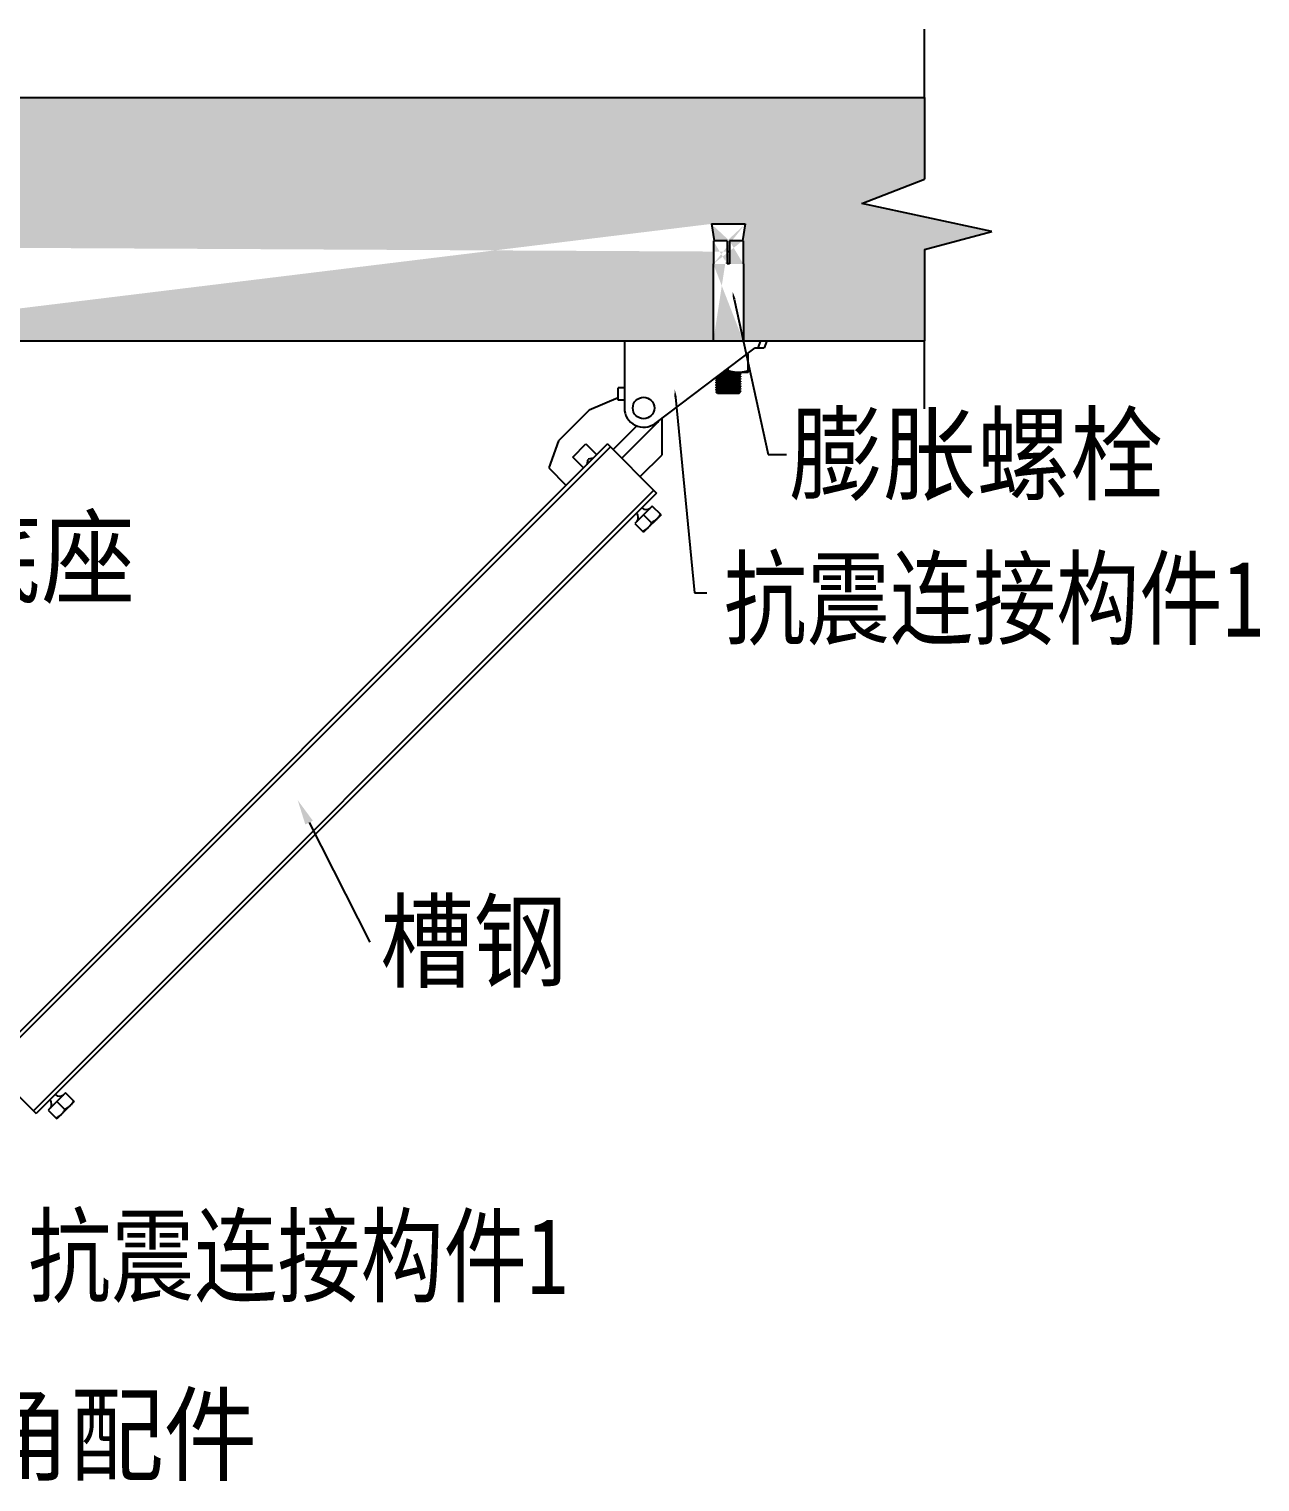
# Model space of a CAD drawing. Extents: x 815029915 to 815825525, y 579155098 to 579748855.
# Drawn here: x 815618282 to 815622354, y 579327916 to 579332722 of the extents above; entities that cross this region are included whole.
import ezdxf

# ---------------------------------------------------------------- set-up
doc = ezdxf.new("R2010")
doc.units = 0
doc.header["$LTSCALE"] = 100
doc.header["$MEASUREMENT"] = 0
for name, color, linetype in [('02___PRT_ALL_AXES', 7, 'Continuous'), ('03___PRT_ALL_CURVES', 7, 'Continuous'), ('11122', 7, 'Continuous'), ('TC', 114, 'Continuous')]:
    doc.layers.add(name, color=color, linetype=linetype)
doc.styles.add('六院', font='', dxfattribs={"width": 0.8})
doc.styles.get('六院').set_extended_font_data('SimSun')

msp = doc.modelspace()

# ---------------------------------------------------------------- hatches: boundary and pattern name
at = {"layer": '11122'}
h = msp.add_hatch(dxfattribs=at)
h.set_pattern_fill('AR-CONC', color=256, scale=56, style=0)
h.set_pattern_definition([(50, (815063597.4, 580038079.55), (401.6657, -35.1412), [42, -462]), (355, (815063597.4, 580038079.55), (-77.70075, 421.2276), [33.6, -369.6]), (100.4514, (815063630.9, 580038076.62), (323.96525, 386.08614), [35.6945, -392.63958]), (46.1842, (815063597.4, 580038191.55), (597.655, -92.69065), [63, -693]), (96.6356, (815063647.2, 580038183.8), (523.4111, 545.506), [53.54176, -588.9593]), (351.1842, (815063597.4, 580038191.55), (523.4107, 545.5064), [50.4, -554.4]), (21, (815063653.4, 580038163.55), (334.26795, -225.46658), [42, -462]), (326, (815063653.4, 580038163.55), (136.25659, 406.08403), [33.6, -369.6]), (71.4514, (815063681.27, 580038144.76), (470.52467, 180.61708), [35.6945, -392.63958]), (37.5, (815063597.41, 580038079.55), (6.80952, 186.420558), [0, -365.12, 0, -375.2, 0, -371]), (7.5, (815063597.41, 580038079.55), (147.31894, 220.87056), [0, -213.92, 0, -356.72, 0, -141.4]), (327.5, (815063472.53, 580038079.55), (298.940564, -12.630728), [0, -140, 0, -436.8, 0, -579.6]), (317.5, (815063416.53, 580038079.55), (326.584255, 56.05879), [0, -182, 0, -290.08, 0, -411.6])])
h.paths.add_polyline_path([(815610164.5, 579332052.2), (815609734.1, 579332145.6), (815609941.5, 579332225.8), (815609941.5, 579332495.6), (815621244.2, 579332495.6), (815621244.2, 579332225.8), (815621036.8, 579332145.6), (815621467.2, 579332052.2), (815621244.2, 579331992.5), (815621244.2, 579331690.2), (815609941.5, 579331690.2), (815609941.5, 579331992.5)])
edge = h.paths.add_edge_path(flags=16)
edge.add_line((815613769.6, 579332078.1), (815613760.2, 579332021.9))
edge.add_line((815613769.6, 579332078.1), (815613657.3, 579332078.1))
edge.add_line((815613717.5, 579332021.9), (815613763, 579332021.9))
edge.add_line((815613663.8, 579332021.9), (815613709.3, 579332021.9))
edge.add_line((815613717.5, 579331986.2), (815613709.3, 579331986.2))
edge.add_line((815613763, 579331945.4), (815613763.2, 579331945.4))
edge.add_line((815613709.3, 579331945.4), (815613717.5, 579331945.4))
edge.add_line((815613663.7, 579331945.4), (815613663.8, 579331945.4))
edge.add_line((815613657.3, 579332078.1), (815613666.6, 579332021.9))
edge.add_line((815613663.7, 579331945.4), (815613663.7, 579331690.2))
edge.add_line((815613663.8, 579332021.9), (815613663.8, 579331945.4))
edge.add_line((815613709.3, 579332021.9), (815613709.3, 579331945.4))
edge.add_line((815613717.5, 579332021.9), (815613717.5, 579331945.4))
edge.add_line((815613763, 579332021.9), (815613763, 579331945.4))
edge.add_line((815613763.2, 579331945.4), (815613763.2, 579331690.2))
edge.add_line((815613120, 579332078.1), (815613129.3, 579332021.9))
edge.add_line((815613120, 579332078.1), (815613232.3, 579332078.1))
edge.add_line((815613172, 579332021.9), (815613126.5, 579332021.9))
edge.add_line((815613225.7, 579332021.9), (815613180.2, 579332021.9))
edge.add_line((815613172, 579331986.2), (815613180.2, 579331986.2))
edge.add_line((815613126.5, 579331945.4), (815613126.4, 579331945.4))
edge.add_line((815613180.2, 579331945.4), (815613172, 579331945.4))
edge.add_line((815613225.9, 579331945.4), (815613225.7, 579331945.4))
edge.add_line((815613232.3, 579332078.1), (815613222.9, 579332021.9))
edge.add_line((815613225.9, 579331945.4), (815613225.9, 579331690.2))
edge.add_line((815613225.7, 579332021.9), (815613225.7, 579331945.4))
edge.add_line((815613180.2, 579332021.9), (815613180.2, 579331945.4))
edge.add_line((815613172, 579332021.9), (815613172, 579331945.4))
edge.add_line((815613126.5, 579332021.9), (815613126.5, 579331945.4))
edge.add_line((815613126.4, 579331945.4), (815613126.4, 579331690.2))
edge.add_line((815618012.4, 579332078.1), (815618003, 579332021.9))
edge.add_line((815618012.4, 579332078.1), (815617900.1, 579332078.1))
edge.add_line((815617960.3, 579332021.9), (815618005.8, 579332021.9))
edge.add_line((815617906.6, 579332021.9), (815617952.1, 579332021.9))
edge.add_line((815617960.3, 579331986.2), (815617952.1, 579331986.2))
edge.add_line((815618005.8, 579331945.4), (815618006, 579331945.4))
edge.add_line((815617952.1, 579331945.4), (815617960.3, 579331945.4))
edge.add_line((815617906.5, 579331945.4), (815617906.6, 579331945.4))
edge.add_line((815617900.1, 579332078.1), (815617909.4, 579332021.9))
edge.add_line((815617906.5, 579331945.4), (815617906.5, 579331690.2))
edge.add_line((815617906.6, 579332021.9), (815617906.6, 579331945.4))
edge.add_line((815617952.1, 579332021.9), (815617952.1, 579331945.4))
edge.add_line((815617960.3, 579332021.9), (815617960.3, 579331945.4))
edge.add_line((815618005.8, 579332021.9), (815618005.8, 579331945.4))
edge.add_line((815618006, 579331945.4), (815618006, 579331690.2))
edge.add_line((815617362.8, 579332078.1), (815617372.1, 579332021.9))
edge.add_line((815617362.8, 579332078.1), (815617475.1, 579332078.1))
edge.add_line((815617414.8, 579332021.9), (815617369.3, 579332021.9))
edge.add_line((815617468.5, 579332021.9), (815617423, 579332021.9))
edge.add_line((815617414.8, 579331986.2), (815617423, 579331986.2))
edge.add_line((815617369.3, 579331945.4), (815617369.2, 579331945.4))
edge.add_line((815617423, 579331945.4), (815617414.8, 579331945.4))
edge.add_line((815617468.7, 579331945.4), (815617468.5, 579331945.4))
edge.add_line((815617475.1, 579332078.1), (815617465.7, 579332021.9))
edge.add_line((815617468.7, 579331945.4), (815617468.7, 579331690.2))
edge.add_line((815617468.5, 579332021.9), (815617468.5, 579331945.4))
edge.add_line((815617423, 579332021.9), (815617423, 579331945.4))
edge.add_line((815617414.8, 579332021.9), (815617414.8, 579331945.4))
edge.add_line((815617369.3, 579332021.9), (815617369.3, 579331945.4))
edge.add_line((815617369.2, 579331945.4), (815617369.2, 579331690.2))
edge.add_line((815620539.5, 579332077.5), (815620651.7, 579332077.5))
edge.add_line((815620591.5, 579332021.4), (815620546.1, 579332021.4))
edge.add_line((815620645.1, 579332021.4), (815620599.7, 579332021.4))
edge.add_line((815620539.5, 579332077.5), (815620548.9, 579332021.4))
edge.add_line((815620645.1, 579332021.4), (815620645.1, 579331945))
edge.add_line((815620599.7, 579332021.4), (815620599.7, 579331945))
edge.add_line((815620591.5, 579332021.4), (815620591.5, 579331945))
edge.add_line((815620546.1, 579332021.4), (815620546.1, 579331945))
edge.add_line((815620651.7, 579332077.5), (815620642.3, 579332021.4))
edge.add_line((815620546.1, 579331945), (815620545.9, 579331945))
edge.add_line((815620599.7, 579331945), (815620591.5, 579331945))
edge.add_line((815620645.3, 579331945), (815620645.1, 579331945))
edge.add_line((815620645.3, 579331945), (815620645.3, 579331690.2))
edge.add_line((815620545.9, 579331945), (815620545.9, 579331690.2))
edge.add_line((815620591.5, 579331985.8), (815620599.7, 579331985.8))

# ---------------------------------------------------------------- linework, layer by layer
at = {"color": 0, "linetype": 'Continuous'}
for p, q in [((815620546.1, 579332021.4), (815620546.1, 579331945)), ((815620591.5, 579332021.4), (815620546.1, 579332021.4)), ((815620591.5, 579332021.4), (815620591.5, 579331945)), ((815620599.7, 579332021.4), (815620599.7, 579331945)), ((815620645.1, 579332021.4), (815620599.7, 579332021.4)), ((815620645.1, 579332021.4), (815620645.1, 579331945)), ((815620545.9, 579331945), (815620545.9, 579331690.2)), ((815620546.1, 579331945), (815620545.9, 579331945)), ((815620599.7, 579331945), (815620591.5, 579331945)), ((815620645.3, 579331945), (815620645.1, 579331945)), ((815620645.3, 579331945), (815620645.3, 579331690.2)), ((815620251.6, 579331690.2), (815620251.6, 579331468.5)), ((815620251.6, 579331690.2), (815620722.5, 579331690.2)), ((815620353.7, 579331417.6), (815620684.8, 579331667.3)), ((815620684.8, 579331667.3), (815620714.2, 579331667.3)), ((815620702.2, 579331690.2), (815620693.4, 579331667.3)), ((815620722.5, 579331690.2), (815620714.2, 579331667.3)), ((815620554.8, 579331569.3), (815620554.8, 579331567.9)), ((815620554.9, 579331567.8), (815620554.8, 579331567.9)), ((815620554.8, 579331567.9), (815620554.8, 579331567.9)), ((815620554.9, 579331567.8), (815620559.2, 579331565.3)), ((815620576.4, 579331585.6), (815620580, 579331585.7)), ((815620631.8, 579331577.4), (815620631.9, 579331577.5)), ((815620631.8, 579331569.3), (815620631.9, 579331569.3)), ((815620631.9, 579331585.6), (815620632, 579331585.7)), ((815620631.9, 579331577.5), (815620632, 579331577.5)), ((815620631.9, 579331569.3), (815620632, 579331569.4)), ((815620632, 579331584.7), (815620632, 579331585.7)), ((815620636.3, 579331582.2), (815620632, 579331584.7)), ((815620632, 579331577.5), (815620636.3, 579331580)), ((815620632, 579331576.5), (815620632, 579331577.6)), ((815620636.3, 579331574.1), (815620632, 579331576.6)), ((815620632, 579331569.4), (815620636.3, 579331571.9)), ((815620632, 579331568.4), (815620632, 579331569.4)), ((815620636.3, 579331565.9), (815620632, 579331568.4)), ((815620636.4, 579331582.1), (815620636.3, 579331582.2)), ((815620636.3, 579331580), (815620636.4, 579331580.1)), ((815620636.3, 579331574.1), (815620636.4, 579331574)), ((815620636.3, 579331571.9), (815620636.4, 579331572)), ((815620636.4, 579331582.1), (815620636.4, 579331580.1)), ((815620636.4, 579331574), (815620636.4, 579331572)), ((815620636.4, 579331574), (815620636.4, 579331574)), ((815620231.7, 579331494.5), (815620231.7, 579331534.8)), ((815620251.6, 579331534.8), (815620231.7, 579331534.8)), ((815620554.8, 579331561.8), (815620554.9, 579331561.8)), ((815620554.8, 579331561.8), (815620554.8, 579331559.7)), ((815620554.9, 579331559.7), (815620554.8, 579331559.7)), ((815620554.8, 579331559.7), (815620554.8, 579331559.7)), ((815620554.8, 579331553.6), (815620554.9, 579331553.7)), ((815620554.8, 579331553.6), (815620554.8, 579331551.6)), ((815620554.9, 579331551.5), (815620554.8, 579331551.6)), ((815620554.8, 579331551.6), (815620554.8, 579331551.6)), ((815620554.8, 579331545.5), (815620554.9, 579331545.5)), ((815620554.8, 579331545.5), (815620554.8, 579331543.4)), ((815620554.9, 579331543.3), (815620554.8, 579331543.4)), ((815620554.8, 579331543.4), (815620554.8, 579331543.4)), ((815620554.8, 579331537.3), (815620554.9, 579331537.4)), ((815620554.8, 579331537.3), (815620554.8, 579331535.3)), ((815620554.9, 579331535.2), (815620554.8, 579331535.3)), ((815620554.8, 579331535.3), (815620554.8, 579331535.3)), ((815620554.8, 579331529.1), (815620554.9, 579331529.2)), ((815620554.8, 579331529.1), (815620554.8, 579331527.1)), ((815620554.9, 579331527), (815620554.8, 579331527.1)), ((815620554.8, 579331527.1), (815620554.8, 579331527.1)), ((815620559.2, 579331564.4), (815620554.9, 579331561.8)), ((815620554.9, 579331559.7), (815620559.2, 579331557.1)), ((815620559.2, 579331556.2), (815620554.9, 579331553.7)), ((815620554.9, 579331551.5), (815620559.2, 579331549)), ((815620559.2, 579331548), (815620554.9, 579331545.5)), ((815620554.9, 579331543.3), (815620559.2, 579331540.8)), ((815620559.2, 579331539.9), (815620554.9, 579331537.4)), ((815620554.9, 579331535.2), (815620559.2, 579331532.7)), ((815620559.2, 579331531.7), (815620554.9, 579331529.2)), ((815620554.9, 579331527), (815620559.2, 579331524.5)), ((815620559.2, 579331523.6), (815620555.5, 579331521.4)), ((815620555.5, 579331521.4), (815620555.5, 579331521.4)), ((815620559.9, 579331516.9), (815620555.5, 579331521.4)), ((815620559.2, 579331565.3), (815620559.2, 579331564.3)), ((815620559.3, 579331564.4), (815620559.2, 579331564.4)), ((815620559.2, 579331557.2), (815620559.2, 579331556.2)), ((815620559.3, 579331556.2), (815620559.2, 579331556.2)), ((815620559.2, 579331549), (815620559.2, 579331548)), ((815620559.3, 579331548.1), (815620559.2, 579331548)), ((815620559.2, 579331540.9), (815620559.2, 579331539.9)), ((815620559.3, 579331539.9), (815620559.2, 579331539.9)), ((815620559.2, 579331532.7), (815620559.2, 579331531.7)), ((815620559.3, 579331531.8), (815620559.2, 579331531.7)), ((815620559.2, 579331524.6), (815620559.2, 579331523.5)), ((815620559.3, 579331523.6), (815620559.2, 579331523.6)), ((815620559.3, 579331564.4), (815620559.4, 579331564.4)), ((815620559.3, 579331556.2), (815620559.4, 579331556.3)), ((815620559.3, 579331539.9), (815620559.4, 579331540)), ((815620559.3, 579331531.8), (815620559.4, 579331531.8)), ((815620624.4, 579331522), (815620566.8, 579331522)), ((815620631.8, 579331536.7), (815620631.9, 579331536.7)), ((815620631.8, 579331528.5), (815620631.9, 579331528.6)), ((815620631.9, 579331561.2), (815620632, 579331561.2)), ((815620631.9, 579331553), (815620632, 579331553.1)), ((815620631.9, 579331544.9), (815620632, 579331544.9)), ((815620631.9, 579331536.7), (815620632, 579331536.8)), ((815620631.9, 579331528.6), (815620632, 579331528.6)), ((815620631.9, 579331520.4), (815620632, 579331520.4)), ((815620632, 579331561.2), (815620636.3, 579331563.7)), ((815620632, 579331560.2), (815620632, 579331561.3)), ((815620636.3, 579331557.8), (815620632, 579331560.3)), ((815620632, 579331553.1), (815620636.3, 579331555.6)), ((815620632, 579331552.1), (815620632, 579331553.1)), ((815620636.3, 579331549.6), (815620632, 579331552.1)), ((815620632, 579331544.9), (815620636.3, 579331547.4)), ((815620632, 579331543.9), (815620632, 579331544.9)), ((815620636.3, 579331541.5), (815620632, 579331544)), ((815620632, 579331536.8), (815620636.3, 579331539.3)), ((815620632, 579331535.8), (815620632, 579331536.8)), ((815620636.3, 579331533.3), (815620632, 579331535.8)), ((815620632, 579331528.6), (815620636.3, 579331531.1)), ((815620632, 579331527.6), (815620632, 579331528.6)), ((815620636.3, 579331525.1), (815620632, 579331527.7)), ((815620632, 579331520.4), (815620636.3, 579331523)), ((815620632, 579331519.5), (815620632, 579331520.5)), ((815620636.4, 579331565.8), (815620636.3, 579331565.9)), ((815620636.3, 579331563.7), (815620636.4, 579331563.8)), ((815620636.4, 579331557.7), (815620636.3, 579331557.8)), ((815620636.3, 579331555.6), (815620636.4, 579331555.6)), ((815620636.4, 579331549.5), (815620636.3, 579331549.6)), ((815620636.3, 579331547.4), (815620636.4, 579331547.5)), ((815620636.4, 579331541.4), (815620636.3, 579331541.5)), ((815620636.3, 579331539.3), (815620636.4, 579331539.3)), ((815620636.4, 579331533.2), (815620636.3, 579331533.3)), ((815620636.3, 579331531.1), (815620636.4, 579331531.2)), ((815620636.4, 579331525.1), (815620636.3, 579331525.1)), ((815620636.4, 579331523), (815620636.3, 579331523)), ((815620636.4, 579331565.8), (815620636.4, 579331563.8)), ((815620636.4, 579331565.8), (815620636.4, 579331565.8)), ((815620636.4, 579331557.7), (815620636.4, 579331555.6)), ((815620636.4, 579331557.7), (815620636.4, 579331557.7)), ((815620636.4, 579331549.5), (815620636.4, 579331547.5)), ((815620636.4, 579331549.5), (815620636.4, 579331549.5)), ((815620636.4, 579331541.4), (815620636.4, 579331539.3)), ((815620636.4, 579331541.4), (815620636.4, 579331541.4)), ((815620636.4, 579331533.2), (815620636.4, 579331531.2)), ((815620636.4, 579331533.2), (815620636.4, 579331533.2)), ((815620231.7, 579331502), (815620134.7, 579331460.9)), ((815620251.6, 579331494.5), (815620231.7, 579331494.5)), ((815620631.3, 579331516.9), (815620559.9, 579331516.9)), ((815620600.4, 579331517.6), (815620573.5, 579331517.6)), ((815620631.3, 579331516.9), (815620633.1, 579331518.8)), ((815620633.1, 579331518.8), (815620632, 579331519.5)), ((815620633.1, 579331518.8), (815620633.1, 579331518.8)), ((815620134.7, 579331460.9), (815620033.8, 579331360)), ((815620376.5, 579331313.5), (815620376.5, 579331434.8)), ((815620292.9, 579331409.3), (815620214.7, 579331331.1)), ((815620362.2, 579331421.7), (815620243.1, 579331302.6)), ((815620033.8, 579331360), (815620001.7, 579331270.2)), ((815620081, 579331306.2), (815620124.2, 579331349.5)), ((815620124.2, 579331349.5), (815620160.3, 579331313.5)), ((815620117, 579331270.2), (815620081, 579331306.2)), ((815618143.4, 579329296.6), (815618305.5, 579329134.4)), ((815618403.1, 579329203.2), (815618345.5, 579329145.5))]:
    msp.add_line(p, q, dxfattribs=at)
at = {"color": 7, "linetype": 'Continuous'}
for p, q in [((815620196.3, 579331349.5), (815618140.1, 579329293.3)), ((815620205.3, 579331340.5), (815618152.4, 579329287.6)), ((815620196.3, 579331349.5), (815620358.5, 579331187.3)), ((815620304.4, 579331241.4), (815620376.5, 579331313.5)), ((815620001.7, 579331270.2), (815620059.4, 579331212.6)), ((815620349.4, 579331196.3), (815618296.5, 579329143.4)), ((815620358.5, 579331187.3), (815618305.5, 579329134.4)), ((815620344, 579331144.1), (815620286.4, 579331086.4))]:
    msp.add_line(p, q, dxfattribs=at)
at = {"color": 4, "linetype": 'ByBlock', "lineweight": -2}
for p, q in [((815620727.6, 579331314.6), (815620787.8, 579331314.6)), ((815620483.6, 579330857.4), (815620524.6, 579330857.4)), ((815619409.3, 579329701.8), (815619409.5, 579329701.8))]:
    msp.add_line(p, q, dxfattribs=at)
at = {"color": 0}
for points in [[(815621244.2, 579332495.6), (815621244.2, 579332722.2)], [(815621244.2, 579332495.6), (815621244.2, 579332225.8)], [(815621036.8, 579332145.6), (815621244.2, 579332225.8)], [(815621467.2, 579332052.2), (815621036.8, 579332145.6)], [(815621244.2, 579331992.5), (815621467.2, 579332052.2)], [(815621244.2, 579331992.5), (815621244.2, 579331690.2)], [(815621244.2, 579331465.9), (815621244.2, 579331690.2)]]:
    msp.add_lwpolyline(points, dxfattribs=at)
at = {"color": 4, "linetype": 'ByBlock', "lineweight": -2}
for points in [[(815620615, 579331828.8), (815620727.6, 579331314.6)], [(815620420.9, 579331504.7), (815620483.6, 579330857.4)], [(815619208.6, 579330097), (815619409.3, 579329701.8)]]:
    msp.add_lwpolyline(points, dxfattribs=at)
at = {"color": 0, "linetype": 'Continuous'}
for radius, start, end in [(63.7, 180, 307.0107), (66.3, 314.9988, 322.2479)]:
    msp.add_arc((815620315.3, 579331468.5), radius, start, end, dxfattribs=at)
for points, knots in [([(815620554.8, 579331567.9), (815620554.9, 579331568), (815620555.2, 579331568), (815620555.7, 579331568.2), (815620556.7, 579331568.3), (815620558.1, 579331568.4), (815620559.7, 579331568.5), (815620562.6, 579331568.7), (815620566.9, 579331568.9), (815620572.8, 579331569.2), (815620579.6, 579331569.4), (815620587, 579331569.6), (815620594.7, 579331569.9), (815620602.4, 579331570.1), (815620609.8, 579331570.4), (815620616.8, 579331570.6), (815620622.9, 579331570.9), (815620628.1, 579331571.1), (815620631.7, 579331571.3), (815620633.9, 579331571.5), (815620635, 579331571.6), (815620635.8, 579331571.7), (815620636.2, 579331571.8), (815620636.3, 579331571.9)], [0, 0, 0, 0, 0.003126, 0.010599, 0.022538, 0.038861, 0.059436, 0.084071, 0.144605, 0.218244, 0.302282, 0.393624, 0.488903, 0.58461, 0.677217, 0.763313, 0.839726, 0.903646, 0.952726, 0.971121, 0.98519, 0.994822, 1, 1, 1, 1]), ([(815620555.9, 579331570.2), (815620557.9, 579331570.5), (815620563.3, 579331570.8), (815620573.2, 579331571.2), (815620586, 579331571.6), (815620597.7, 579331572), (815620607.3, 579331572.3), (815620614, 579331572.6), (815620620.2, 579331572.8), (815620625.6, 579331573), (815620629.4, 579331573.2), (815620632, 579331573.4), (815620633.5, 579331573.5), (815620634.7, 579331573.6), (815620635.5, 579331573.7), (815620636, 579331573.8), (815620636.3, 579331573.9), (815620636.4, 579331574)], [0, 0, 0, 0, 0.073815, 0.201898, 0.367708, 0.549733, 0.639457, 0.724387, 0.801743, 0.868996, 0.923959, 0.946257, 0.96485, 0.979587, 0.990367, 0.997127, 1, 1, 1, 1]), ([(815620559.2, 579331565.3), (815620559.2, 579331565.4), (815620559.5, 579331565.5), (815620560, 579331565.6), (815620560.8, 579331565.7), (815620561.9, 579331565.8), (815620563.4, 579331566), (815620565.8, 579331566.1), (815620569.6, 579331566.3), (815620574.7, 579331566.6), (815620580.6, 579331566.8), (815620587.1, 579331567.1), (815620593.8, 579331567.3), (815620600.6, 579331567.5), (815620607.2, 579331567.8), (815620613.5, 579331568), (815620619, 579331568.3), (815620623.7, 579331568.5), (815620627.5, 579331568.7), (815620630, 579331569), (815620631.3, 579331569.1), (815620631.8, 579331569.3)], [0, 0, 0, 0, 0.002822, 0.009786, 0.021097, 0.03671, 0.056491, 0.080278, 0.138977, 0.210714, 0.292913, 0.382619, 0.476605, 0.571489, 0.663855, 0.750379, 0.827951, 0.893783, 0.945517, 0.981317, 1, 1, 1, 1]), ([(815620559.3, 579331572.5), (815620559.3, 579331572.6), (815620559.4, 579331572.6), (815620559.6, 579331572.6), (815620559.6, 579331572.7)], [0, 0, 0, 0, 0.181448, 1, 1, 1, 1]), ([(815620559.4, 579331564.4), (815620559.7, 579331564.6), (815620561, 579331564.7), (815620563.5, 579331565), (815620567.1, 579331565.2), (815620571.8, 579331565.4), (815620577.3, 579331565.7), (815620583.5, 579331565.9), (815620590.2, 579331566.2), (815620597, 579331566.4), (815620603.8, 579331566.6), (815620610.3, 579331566.9), (815620616.3, 579331567.1), (815620621.5, 579331567.4), (815620625.3, 579331567.6), (815620627.8, 579331567.8), (815620629.2, 579331567.9), (815620630.3, 579331568), (815620631.2, 579331568.1), (815620631.6, 579331568.2), (815620632, 579331568.3), (815620632, 579331568.4)], [0, 0, 0, 0, 0.017078, 0.05154, 0.102255, 0.167406, 0.244629, 0.331116, 0.423717, 0.519059, 0.613667, 0.704094, 0.787045, 0.8595, 0.918826, 0.942874, 0.962879, 0.978668, 0.990109, 0.997152, 1, 1, 1, 1]), ([(815620559.6, 579331572.7), (815620560.2, 579331572.8), (815620561.7, 579331573), (815620564.5, 579331573.2), (815620568.4, 579331573.4), (815620575.3, 579331573.8), (815620585.4, 579331574.1), (815620596.1, 579331574.5), (815620604.9, 579331574.8), (815620611.2, 579331575.1), (815620616.9, 579331575.3), (815620621.9, 579331575.5), (815620625.6, 579331575.8), (815620628, 579331575.9), (815620629.3, 579331576), (815620630.4, 579331576.2), (815620631.2, 579331576.3), (815620631.7, 579331576.4), (815620632, 579331576.5), (815620632, 579331576.5)], [0, 0, 0, 0, 0.022796, 0.061997, 0.116305, 0.183849, 0.348888, 0.534354, 0.626759, 0.714641, 0.794938, 0.86486, 0.921979, 0.945104, 0.964325, 0.97949, 0.990477, 0.997241, 1, 1, 1, 1]), ([(815620560.7, 579331573.9), (815620562.5, 579331574.1), (815620567.4, 579331574.4), (815620576, 579331574.8), (815620587, 579331575.2), (815620599, 579331575.6), (815620609, 579331576), (815620616.4, 579331576.3), (815620621.2, 579331576.5), (815620625.1, 579331576.7), (815620628.2, 579331576.9), (815620630.4, 579331577.2), (815620631.5, 579331577.3), (815620631.8, 579331577.4)], [0, 0, 0, 0, 0.077845, 0.204483, 0.364985, 0.540358, 0.70984, 0.786006, 0.853367, 0.909918, 0.953983, 0.984276, 1, 1, 1, 1]), ([(815620564.9, 579331577), (815620567.9, 579331577.1), (815620574.7, 579331577.4), (815620585.4, 579331577.7), (815620597, 579331578.1), (815620608.5, 579331578.5), (815620617.5, 579331578.8), (815620623.9, 579331579.1), (815620627.9, 579331579.2), (815620631.1, 579331579.4), (815620633.6, 579331579.6), (815620635.2, 579331579.8), (815620636.1, 579331579.9), (815620636.3, 579331580)], [0, 0, 0, 0, 0.128161, 0.282558, 0.449765, 0.615242, 0.764597, 0.829085, 0.884847, 0.930673, 0.965573, 0.988812, 1, 1, 1, 1]), ([(815620567.8, 579331579.1), (815620571.1, 579331579.3), (815620578, 579331579.5), (815620588.9, 579331579.9), (815620600.4, 579331580.3), (815620609.8, 579331580.6), (815620617, 579331580.8), (815620621.7, 579331581), (815620625.9, 579331581.2), (815620629.5, 579331581.4), (815620632.3, 579331581.6), (815620634.2, 579331581.7), (815620635.3, 579331581.8), (815620635.9, 579331581.9), (815620636.2, 579331582), (815620636.4, 579331582.1), (815620636.4, 579331582.1)], [0, 0, 0, 0, 0.141322, 0.304623, 0.476266, 0.641936, 0.718164, 0.787819, 0.849445, 0.901754, 0.943654, 0.974283, 0.985176, 0.993055, 0.997923, 1, 1, 1, 1]), ([(815620571.2, 579331581.7), (815620574.1, 579331581.8), (815620580.3, 579331582.1), (815620590, 579331582.5), (815620600.2, 579331582.8), (815620608.6, 579331583.1), (815620614.8, 579331583.4), (815620619, 579331583.6), (815620622.7, 579331583.7), (815620625.9, 579331583.9), (815620628.4, 579331584.1), (815620630.1, 579331584.3), (815620631, 579331584.4), (815620631.5, 579331584.5), (815620631.8, 579331584.6), (815620632, 579331584.7), (815620632, 579331584.7)], [0, 0, 0, 0, 0.142688, 0.306603, 0.478257, 0.643515, 0.719446, 0.78878, 0.850087, 0.902108, 0.943767, 0.974229, 0.985073, 0.992932, 0.997817, 1, 1, 1, 1]), ([(815620572.7, 579331582.8), (815620577.8, 579331583), (815620588.5, 579331583.4), (815620604.2, 579331584), (815620618, 579331584.5), (815620626.2, 579331584.9), (815620629.4, 579331585.2)], [0, 0, 0, 0, 0.268738, 0.566666, 0.829339, 1, 1, 1, 1]), ([(815620629.4, 579331585.2), (815620629.7, 579331585.3), (815620630.3, 579331585.3), (815620631, 579331585.4), (815620631.5, 579331585.5)], [0, 0, 0, 0, 0.320782, 1, 1, 1, 1]), ([(815620631.5, 579331585.5), (815620631.5, 579331585.5), (815620631.7, 579331585.5), (815620631.8, 579331585.6), (815620631.9, 579331585.6)], [0, 0, 0, 0, 0.326384, 1, 1, 1, 1]), ([(815620554.8, 579331559.7), (815620554.9, 579331559.8), (815620555.2, 579331559.9), (815620555.7, 579331560), (815620556.7, 579331560.1), (815620558.1, 579331560.3), (815620559.7, 579331560.4), (815620562.6, 579331560.5), (815620566.9, 579331560.8), (815620572.8, 579331561), (815620579.6, 579331561.2), (815620587, 579331561.5), (815620594.7, 579331561.7), (815620602.4, 579331562), (815620609.8, 579331562.2), (815620616.8, 579331562.5), (815620622.9, 579331562.7), (815620628.1, 579331563), (815620631.7, 579331563.2), (815620633.9, 579331563.3), (815620635, 579331563.5), (815620635.8, 579331563.6), (815620636.2, 579331563.7), (815620636.3, 579331563.7)], [0, 0, 0, 0, 0.003126, 0.010599, 0.022538, 0.038861, 0.059436, 0.084071, 0.144605, 0.218244, 0.302282, 0.393624, 0.488903, 0.58461, 0.677217, 0.763313, 0.839726, 0.903646, 0.952726, 0.971121, 0.98519, 0.994822, 1, 1, 1, 1]), ([(815620554.8, 579331551.6), (815620554.9, 579331551.7), (815620555.4, 579331551.8), (815620556.1, 579331551.9), (815620557.5, 579331552), (815620559.3, 579331552.2), (815620561.6, 579331552.3), (815620564.4, 579331552.5), (815620567.5, 579331552.6), (815620572.4, 579331552.8), (815620579.2, 579331553.1), (815620587.9, 579331553.4), (815620597, 579331553.7), (815620603.1, 579331553.8), (815620606.1, 579331553.9)], [0, 0, 0, 0, 0.006601, 0.023009, 0.049324, 0.085264, 0.130377, 0.184092, 0.245718, 0.314454, 0.469632, 0.641612, 0.82149, 1, 1, 1, 1]), ([(815620554.8, 579331543.4), (815620554.9, 579331543.5), (815620555.2, 579331543.6), (815620555.7, 579331543.7), (815620556.7, 579331543.8), (815620558.1, 579331543.9), (815620559.7, 579331544.1), (815620562.6, 579331544.2), (815620566.9, 579331544.5), (815620572.8, 579331544.7), (815620579.6, 579331544.9), (815620587, 579331545.2), (815620594.7, 579331545.4), (815620602.4, 579331545.7), (815620609.8, 579331545.9), (815620616.8, 579331546.2), (815620622.9, 579331546.4), (815620628.1, 579331546.6), (815620631.7, 579331546.9), (815620633.9, 579331547), (815620635, 579331547.1), (815620635.8, 579331547.3), (815620636.2, 579331547.4), (815620636.3, 579331547.4)], [0, 0, 0, 0, 0.003126, 0.010599, 0.022538, 0.038861, 0.059436, 0.084071, 0.144605, 0.218244, 0.302282, 0.393624, 0.488903, 0.58461, 0.677217, 0.763313, 0.839726, 0.903646, 0.952726, 0.971121, 0.98519, 0.994822, 1, 1, 1, 1]), ([(815620554.8, 579331535.3), (815620554.9, 579331535.4), (815620555.2, 579331535.4), (815620555.7, 579331535.6), (815620556.7, 579331535.7), (815620558.1, 579331535.8), (815620559.7, 579331535.9), (815620562.6, 579331536.1), (815620566.9, 579331536.3), (815620572.8, 579331536.5), (815620579.6, 579331536.8), (815620587, 579331537), (815620594.7, 579331537.3), (815620602.4, 579331537.5), (815620609.8, 579331537.8), (815620616.8, 579331538), (815620622.9, 579331538.2), (815620628.1, 579331538.5), (815620631.7, 579331538.7), (815620633.9, 579331538.9), (815620635, 579331539), (815620635.8, 579331539.1), (815620636.2, 579331539.2), (815620636.3, 579331539.3)], [0, 0, 0, 0, 0.003126, 0.010599, 0.022538, 0.038861, 0.059436, 0.084071, 0.144605, 0.218244, 0.302282, 0.393624, 0.488903, 0.58461, 0.677217, 0.763313, 0.839726, 0.903646, 0.952726, 0.971121, 0.98519, 0.994822, 1, 1, 1, 1]), ([(815620554.8, 579331527.1), (815620554.9, 579331527.2), (815620555.2, 579331527.3), (815620555.7, 579331527.4), (815620556.7, 579331527.5), (815620558.1, 579331527.6), (815620559.7, 579331527.8), (815620562.6, 579331527.9), (815620566.9, 579331528.1), (815620572.8, 579331528.4), (815620579.6, 579331528.6), (815620587, 579331528.9), (815620594.7, 579331529.1), (815620602.4, 579331529.4), (815620609.8, 579331529.6), (815620616.8, 579331529.9), (815620622.9, 579331530.1), (815620628.1, 579331530.3), (815620631.7, 579331530.5), (815620633.9, 579331530.7), (815620635, 579331530.8), (815620635.8, 579331531), (815620636.2, 579331531), (815620636.3, 579331531.1)], [0, 0, 0, 0, 0.003126, 0.010599, 0.022538, 0.038861, 0.059436, 0.084071, 0.144605, 0.218244, 0.302282, 0.393624, 0.488903, 0.58461, 0.677217, 0.763313, 0.839726, 0.903646, 0.952726, 0.971121, 0.98519, 0.994822, 1, 1, 1, 1]), ([(815620554.9, 579331561.8), (815620555, 579331561.9), (815620555.4, 579331562), (815620556.2, 579331562.1), (815620557.3, 579331562.2), (815620559.5, 579331562.4), (815620563.1, 579331562.6), (815620568.3, 579331562.9), (815620574.4, 579331563.1), (815620581.4, 579331563.3), (815620588.8, 579331563.6), (815620596.5, 579331563.8), (815620604.2, 579331564.1), (815620611.6, 579331564.3), (815620618.3, 579331564.6), (815620624.3, 579331564.8), (815620628.6, 579331565), (815620631.5, 579331565.2), (815620633.1, 579331565.3), (815620634.4, 579331565.4), (815620635.4, 579331565.5), (815620636, 579331565.7), (815620636.3, 579331565.7), (815620636.4, 579331565.8)], [0, 0, 0, 0, 0.005178, 0.014811, 0.028881, 0.047278, 0.096363, 0.160283, 0.236695, 0.322794, 0.415405, 0.51111, 0.606386, 0.697723, 0.78176, 0.855398, 0.915929, 0.940564, 0.961139, 0.977461, 0.9894, 0.996873, 1, 1, 1, 1]), ([(815620554.9, 579331553.7), (815620555, 579331553.8), (815620555.4, 579331553.8), (815620556.2, 579331554), (815620557.3, 579331554.1), (815620559.5, 579331554.3), (815620563.1, 579331554.5), (815620568.3, 579331554.7), (815620574.4, 579331554.9), (815620581.4, 579331555.2), (815620588.8, 579331555.4), (815620596.5, 579331555.7), (815620604.2, 579331555.9), (815620611.6, 579331556.2), (815620618.3, 579331556.4), (815620624.3, 579331556.7), (815620628.6, 579331556.9), (815620631.5, 579331557), (815620633.1, 579331557.2), (815620634.4, 579331557.3), (815620635.4, 579331557.4), (815620636, 579331557.5), (815620636.3, 579331557.6), (815620636.4, 579331557.7)], [0, 0, 0, 0, 0.005177, 0.014809, 0.028877, 0.047271, 0.096349, 0.160265, 0.236676, 0.322771, 0.415375, 0.511078, 0.606358, 0.697705, 0.781748, 0.855387, 0.915922, 0.94056, 0.961137, 0.977461, 0.989401, 0.996874, 1, 1, 1, 1]), ([(815620554.9, 579331545.5), (815620555, 579331545.6), (815620555.6, 579331545.7), (815620556.5, 579331545.8), (815620558, 579331546), (815620560.9, 579331546.2), (815620565.5, 579331546.4), (815620572.1, 579331546.7), (815620579.8, 579331547), (815620588.3, 579331547.3), (815620597.2, 579331547.5), (815620603.2, 579331547.7), (815620606.1, 579331547.8)], [0, 0, 0, 0, 0.010136, 0.029737, 0.058686, 0.096671, 0.197792, 0.328178, 0.481455, 0.650107, 0.825821, 1, 1, 1, 1]), ([(815620554.9, 579331537.4), (815620555, 579331537.4), (815620555.4, 579331537.5), (815620556.2, 579331537.6), (815620557.3, 579331537.8), (815620559.5, 579331537.9), (815620563.1, 579331538.2), (815620568.3, 579331538.4), (815620574.4, 579331538.6), (815620581.4, 579331538.9), (815620588.8, 579331539.1), (815620596.5, 579331539.4), (815620604.2, 579331539.6), (815620611.6, 579331539.9), (815620618.3, 579331540.1), (815620624.3, 579331540.3), (815620628.6, 579331540.6), (815620631.5, 579331540.7), (815620633.1, 579331540.9), (815620634.4, 579331541), (815620635.4, 579331541.1), (815620636, 579331541.2), (815620636.3, 579331541.3), (815620636.4, 579331541.4)], [0, 0, 0, 0, 0.005177, 0.014809, 0.028877, 0.047271, 0.096349, 0.160265, 0.236675, 0.322771, 0.415375, 0.511077, 0.606357, 0.697705, 0.781748, 0.855387, 0.915922, 0.94056, 0.961137, 0.977461, 0.989401, 0.996874, 1, 1, 1, 1]), ([(815620554.9, 579331529.2), (815620555, 579331529.3), (815620555.4, 579331529.4), (815620556.2, 579331529.5), (815620557.3, 579331529.6), (815620559.5, 579331529.8), (815620563.1, 579331530), (815620568.3, 579331530.2), (815620574.4, 579331530.5), (815620581.4, 579331530.7), (815620588.8, 579331531), (815620596.5, 579331531.2), (815620604.2, 579331531.5), (815620611.6, 579331531.7), (815620618.3, 579331532), (815620624.3, 579331532.2), (815620628.6, 579331532.4), (815620631.5, 579331532.6), (815620633.1, 579331532.7), (815620634.4, 579331532.8), (815620635.4, 579331532.9), (815620636, 579331533.1), (815620636.3, 579331533.1), (815620636.4, 579331533.2)], [0, 0, 0, 0, 0.005178, 0.014811, 0.028881, 0.047278, 0.096362, 0.160282, 0.236694, 0.322794, 0.415406, 0.511111, 0.606386, 0.697724, 0.781761, 0.855399, 0.91593, 0.940565, 0.961139, 0.977461, 0.9894, 0.996873, 1, 1, 1, 1]), ([(815620566.8, 579331522), (815620565.2, 579331522), (815620562.5, 579331521.9), (815620559.4, 579331521.8), (815620557.5, 579331521.6), (815620556.5, 579331521.6), (815620555.9, 579331521.5), (815620555.6, 579331521.5), (815620555.5, 579331521.4)], [0, 0, 0, 0, 0.407525, 0.716391, 0.830353, 0.916017, 0.972641, 1, 1, 1, 1]), ([(815620559.2, 579331557.2), (815620559.2, 579331557.2), (815620559.5, 579331557.3), (815620559.9, 579331557.4), (815620560.7, 579331557.6), (815620561.8, 579331557.7), (815620563.2, 579331557.8), (815620565.5, 579331558), (815620569.1, 579331558.2), (815620574, 579331558.4), (815620579.7, 579331558.6), (815620585.9, 579331558.9), (815620594.7, 579331559.2), (815620605.3, 579331559.6), (815620615.4, 579331559.9), (815620622.4, 579331560.3), (815620626.3, 579331560.5), (815620629.2, 579331560.7), (815620630.8, 579331560.9), (815620631.4, 579331561)], [0, 0, 0, 0, 0.002728, 0.009396, 0.020229, 0.035178, 0.054131, 0.076936, 0.133296, 0.202345, 0.281727, 0.368726, 0.460365, 0.644957, 0.810434, 0.878797, 0.934346, 0.975195, 1, 1, 1, 1]), ([(815620559.2, 579331549), (815620559.2, 579331549.1), (815620559.7, 579331549.2), (815620560.3, 579331549.4), (815620561.5, 579331549.5), (815620563.1, 579331549.6), (815620565.2, 579331549.8), (815620568.7, 579331550), (815620573.9, 579331550.2), (815620580.9, 579331550.5), (815620588.6, 579331550.8), (815620596.8, 579331551.1), (815620602.3, 579331551.3), (815620605, 579331551.4)], [0, 0, 0, 0, 0.006118, 0.021964, 0.047786, 0.083336, 0.128162, 0.181703, 0.312019, 0.467511, 0.640081, 0.82071, 1, 1, 1, 1]), ([(815620559.2, 579331540.9), (815620559.2, 579331540.9), (815620559.5, 579331541), (815620560, 579331541.1), (815620560.8, 579331541.3), (815620561.9, 579331541.4), (815620563.3, 579331541.5), (815620565.8, 579331541.7), (815620569.5, 579331541.9), (815620574.6, 579331542.1), (815620580.5, 579331542.4), (815620586.9, 579331542.6), (815620593.6, 579331542.8), (815620600.4, 579331543.1), (815620607, 579331543.3), (815620613.2, 579331543.6), (815620618.8, 579331543.8), (815620623.5, 579331544), (815620627.3, 579331544.3), (815620629.9, 579331544.5), (815620631.3, 579331544.7), (815620631.7, 579331544.8)], [0, 0, 0, 0, 0.002806, 0.009719, 0.020947, 0.036446, 0.056084, 0.079703, 0.137999, 0.209274, 0.290989, 0.380232, 0.473817, 0.568404, 0.660616, 0.747163, 0.824957, 0.891226, 0.943615, 0.980278, 1, 1, 1, 1]), ([(815620559.2, 579331532.7), (815620559.2, 579331532.8), (815620559.5, 579331532.9), (815620560, 579331533), (815620560.8, 579331533.1), (815620561.9, 579331533.2), (815620563.4, 579331533.3), (815620565.8, 579331533.5), (815620569.6, 579331533.7), (815620574.7, 579331534), (815620580.6, 579331534.2), (815620587, 579331534.4), (815620593.7, 579331534.7), (815620600.6, 579331534.9), (815620607.2, 579331535.2), (815620613.4, 579331535.4), (815620619, 579331535.7), (815620623.7, 579331535.9), (815620627.4, 579331536.1), (815620630, 579331536.4), (815620631.3, 579331536.5), (815620631.8, 579331536.7)], [0, 0, 0, 0, 0.002822, 0.009768, 0.021062, 0.036642, 0.056389, 0.08013, 0.138727, 0.210344, 0.292418, 0.382004, 0.475887, 0.570694, 0.663021, 0.749552, 0.827181, 0.893126, 0.945027, 0.98105, 1, 1, 1, 1]), ([(815620559.2, 579331524.6), (815620559.2, 579331524.6), (815620559.5, 579331524.7), (815620560, 579331524.8), (815620560.8, 579331525), (815620562, 579331525.1), (815620563.4, 579331525.2), (815620565.9, 579331525.4), (815620569.7, 579331525.6), (815620574.9, 579331525.8), (815620580.8, 579331526.1), (815620587.3, 579331526.3), (815620594.1, 579331526.5), (815620600.9, 579331526.8), (815620607.6, 579331527), (815620613.8, 579331527.3), (815620619.3, 579331527.5), (815620624, 579331527.8), (815620627.7, 579331528), (815620630.2, 579331528.2), (815620631.4, 579331528.4), (815620631.8, 579331528.5)], [0, 0, 0, 0, 0.002844, 0.00987, 0.021287, 0.037039, 0.057002, 0.080997, 0.1402, 0.212515, 0.295319, 0.385604, 0.48009, 0.575342, 0.667898, 0.754393, 0.831685, 0.89697, 0.947885, 0.982609, 1, 1, 1, 1]), ([(815620559.3, 579331548.1), (815620559.5, 579331548.2), (815620559.9, 579331548.3), (815620560.8, 579331548.4), (815620562.2, 579331548.5), (815620564.7, 579331548.7), (815620568.8, 579331549), (815620574.7, 579331549.3), (815620581.6, 579331549.5), (815620591.8, 579331549.9), (815620599.7, 579331550.2), (815620605, 579331550.4)], [0, 0, 0, 0, 0.010729, 0.030814, 0.060149, 0.09842, 0.19985, 0.330222, 0.483203, 0.651347, 1, 1, 1, 1]), ([(815620559.4, 579331556.3), (815620559.8, 579331556.4), (815620561.1, 579331556.6), (815620563.7, 579331556.8), (815620567.4, 579331557), (815620572.1, 579331557.3), (815620577.6, 579331557.5), (815620583.8, 579331557.8), (815620590.5, 579331558), (815620597.3, 579331558.3), (815620604.1, 579331558.5), (815620610.5, 579331558.7), (815620616.4, 579331559), (815620621.6, 579331559.2), (815620625.3, 579331559.4), (815620627.8, 579331559.6), (815620629.3, 579331559.7), (815620630.4, 579331559.8), (815620631.2, 579331560), (815620631.7, 579331560.1), (815620632, 579331560.2), (815620632, 579331560.2)], [0, 0, 0, 0, 0.018292, 0.053767, 0.105252, 0.170919, 0.248407, 0.334924, 0.427348, 0.522343, 0.61648, 0.70636, 0.788741, 0.860653, 0.919505, 0.943352, 0.963192, 0.978843, 0.99019, 0.997168, 1, 1, 1, 1]), ([(815620559.4, 579331540), (815620559.7, 579331540.1), (815620561, 579331540.2), (815620563.5, 579331540.5), (815620567.1, 579331540.7), (815620571.8, 579331541), (815620577.4, 579331541.2), (815620583.6, 579331541.5), (815620590.2, 579331541.7), (815620597.1, 579331541.9), (815620603.9, 579331542.2), (815620610.4, 579331542.4), (815620616.3, 579331542.7), (815620621.5, 579331542.9), (815620625.3, 579331543.1), (815620627.8, 579331543.3), (815620629.2, 579331543.4), (815620630.4, 579331543.5), (815620631.2, 579331543.7), (815620631.6, 579331543.8), (815620632, 579331543.9), (815620632, 579331543.9)], [0, 0, 0, 0, 0.017226, 0.051811, 0.102621, 0.167835, 0.245091, 0.331582, 0.424161, 0.519461, 0.614011, 0.704371, 0.787253, 0.859642, 0.918909, 0.942933, 0.962918, 0.97869, 0.990119, 0.997154, 1, 1, 1, 1]), ([(815620559.4, 579331531.8), (815620559.8, 579331532), (815620561.2, 579331532.1), (815620563.7, 579331532.4), (815620567.4, 579331532.6), (815620572.1, 579331532.8), (815620577.7, 579331533.1), (815620583.9, 579331533.3), (815620590.6, 579331533.6), (815620597.4, 579331533.8), (815620604.1, 579331534), (815620610.6, 579331534.3), (815620616.5, 579331534.5), (815620621.6, 579331534.8), (815620625.3, 579331535), (815620627.8, 579331535.1), (815620629.3, 579331535.3), (815620630.4, 579331535.4), (815620631.2, 579331535.5), (815620631.7, 579331535.6), (815620632, 579331535.7), (815620632, 579331535.8)], [0, 0, 0, 0, 0.018599, 0.054329, 0.106009, 0.171805, 0.249359, 0.335883, 0.428262, 0.523169, 0.617187, 0.70693, 0.789168, 0.860942, 0.919675, 0.943473, 0.96327, 0.978887, 0.99021, 0.997173, 1, 1, 1, 1]), ([(815620559.5, 579331523.7), (815620560, 579331523.8), (815620561.4, 579331524), (815620564.1, 579331524.2), (815620567.9, 579331524.5), (815620572.7, 579331524.7), (815620578.3, 579331524.9), (815620586.8, 579331525.3), (815620595.6, 579331525.6), (815620604.5, 579331525.9), (815620610.9, 579331526.1), (815620616.7, 579331526.4), (815620621.8, 579331526.6), (815620625.5, 579331526.8), (815620627.9, 579331527), (815620629.3, 579331527.1), (815620630.4, 579331527.2), (815620631.2, 579331527.4), (815620631.7, 579331527.4), (815620632, 579331527.6), (815620632, 579331527.6)], [0, 0, 0, 0, 0.020754, 0.058272, 0.111307, 0.178007, 0.25602, 0.342587, 0.528939, 0.622127, 0.710911, 0.792148, 0.862966, 0.920865, 0.944317, 0.963814, 0.9792, 0.990347, 0.99721, 1, 1, 1, 1]), ([(815620566.8, 579331522), (815620570, 579331522.2), (815620576.9, 579331522.4), (815620587.9, 579331522.8), (815620599.5, 579331523.2), (815620609.1, 579331523.5), (815620616.4, 579331523.7), (815620621.3, 579331523.9), (815620625.6, 579331524.1), (815620629.3, 579331524.3), (815620632.2, 579331524.5), (815620634.2, 579331524.6), (815620635.3, 579331524.8), (815620635.9, 579331524.9), (815620636.2, 579331524.9), (815620636.4, 579331525), (815620636.4, 579331525.1)], [0, 0, 0, 0, 0.137997, 0.299679, 0.47117, 0.637715, 0.714605, 0.784992, 0.847356, 0.900349, 0.942837, 0.973918, 0.984971, 0.992969, 0.997906, 1, 1, 1, 1]), ([(815620573.5, 579331517.6), (815620577.5, 579331518), (815620586, 579331518.8), (815620602.9, 579331520.2), (815620616, 579331521.2), (815620624.4, 579331522)], [0, 0, 0, 0, 0.232256, 0.499666, 1, 1, 1, 1]), ([(815620573.5, 579331517.6), (815620579.5, 579331517.9), (815620588.8, 579331518.2), (815620601.2, 579331518.6), (815620610.3, 579331519), (815620617.4, 579331519.3), (815620622.4, 579331519.5), (815620625.4, 579331519.7), (815620627.9, 579331519.9), (815620629.8, 579331520), (815620631, 579331520.2), (815620631.7, 579331520.3), (815620631.9, 579331520.4)], [0, 0, 0, 0, 0.308398, 0.476004, 0.636485, 0.778225, 0.838792, 0.890979, 0.933846, 0.966632, 0.988768, 1, 1, 1, 1]), ([(815620605, 579331551.4), (815620608.4, 579331551.5), (815620613.4, 579331551.7), (815620619.6, 579331552), (815620623.5, 579331552.2), (815620626.7, 579331552.4), (815620629.2, 579331552.6), (815620630.8, 579331552.8), (815620631.6, 579331552.9), (815620631.9, 579331553)], [0, 0, 0, 0, 0.383271, 0.550494, 0.695962, 0.816125, 0.908113, 0.969792, 1, 1, 1, 1]), ([(815620605, 579331550.4), (815620606.9, 579331550.5), (815620610.5, 579331550.6), (815620615.6, 579331550.8), (815620620.2, 579331551), (815620624.2, 579331551.2), (815620627.4, 579331551.4), (815620629.5, 579331551.6), (815620630.8, 579331551.7), (815620631.4, 579331551.9), (815620631.7, 579331551.9), (815620632, 579331552), (815620632, 579331552.1)], [0, 0, 0, 0, 0.206919, 0.39913, 0.571332, 0.719058, 0.838342, 0.926054, 0.957353, 0.980013, 0.994032, 1, 1, 1, 1]), ([(815620606.1, 579331553.9), (815620610, 579331554.1), (815620615.6, 579331554.3), (815620622.6, 579331554.5), (815620627, 579331554.7), (815620630.6, 579331554.9), (815620633.3, 579331555.1), (815620635.1, 579331555.3), (815620636.1, 579331555.4), (815620636.3, 579331555.6)], [0, 0, 0, 0, 0.385057, 0.552883, 0.698628, 0.818729, 0.910275, 0.971094, 1, 1, 1, 1]), ([(815620606.1, 579331547.8), (815620608.2, 579331547.9), (815620612.2, 579331548), (815620618, 579331548.2), (815620623.1, 579331548.5), (815620627.5, 579331548.7), (815620630.7, 579331548.8), (815620632.8, 579331549), (815620634, 579331549.1), (815620635, 579331549.2), (815620635.7, 579331549.3), (815620636.1, 579331549.4), (815620636.3, 579331549.5), (815620636.4, 579331549.5)], [0, 0, 0, 0, 0.205786, 0.397024, 0.568602, 0.716064, 0.835524, 0.883754, 0.923882, 0.95566, 0.978916, 0.993574, 1, 1, 1, 1]), ([(815620636.3, 579331523), (815620636.2, 579331522.9), (815620635.8, 579331522.8), (815620635.1, 579331522.7), (815620634.1, 579331522.6), (815620632.1, 579331522.4), (815620628.8, 579331522.2), (815620626, 579331522.1), (815620624.4, 579331522)], [0, 0, 0, 0, 0.032891, 0.093222, 0.18095, 0.295435, 0.60103, 1, 1, 1, 1]), ([(815620631.4, 579331561), (815620631.5, 579331561), (815620631.6, 579331561.1), (815620631.8, 579331561.1), (815620631.9, 579331561.2)], [0, 0, 0, 0, 0.332014, 1, 1, 1, 1]), ([(815620631.7, 579331544.8), (815620631.8, 579331544.8), (815620631.8, 579331544.8), (815620631.9, 579331544.9), (815620631.9, 579331544.9)], [0, 0, 0, 0, 0.561828, 1, 1, 1, 1]), ([(815620600.4, 579331517.6), (815620602.6, 579331517.7), (815620606.7, 579331517.8), (815620612.6, 579331518.1), (815620618, 579331518.3), (815620622.7, 579331518.5), (815620626, 579331518.7), (815620628.3, 579331518.9), (815620629.5, 579331519), (815620630.5, 579331519.1), (815620631.3, 579331519.2), (815620631.7, 579331519.3), (815620632, 579331519.4), (815620632, 579331519.5)], [0, 0, 0, 0, 0.201277, 0.391183, 0.563558, 0.712914, 0.83445, 0.883545, 0.924309, 0.956447, 0.979727, 0.994076, 1, 1, 1, 1]), ([(815620633.1, 579331518.8), (815620633.1, 579331518.7), (815620632.8, 579331518.7), (815620632.3, 579331518.6), (815620631.5, 579331518.6), (815620630.4, 579331518.5), (815620629.1, 579331518.4), (815620626.8, 579331518.3), (815620623.3, 579331518.2), (815620618.4, 579331518), (815620612.9, 579331517.9), (815620606.8, 579331517.7), (815620602.6, 579331517.7), (815620600.4, 579331517.6)], [0, 0, 0, 0, 0.007066, 0.022851, 0.047406, 0.080577, 0.122131, 0.171766, 0.29368, 0.442549, 0.613647, 0.801528, 1, 1, 1, 1])]:
    msp.add_open_spline(points, degree=3, knots=knots, dxfattribs=at)
msp.add_open_spline([(815620559.3, 579331523.6), (815620559.4, 579331523.7), (815620559.5, 579331523.7), (815620559.5, 579331523.7)], degree=3, dxfattribs=at)
at = {"color": 4}
for points in [[(815620610.9, 579331827.9), (815620609.6, 579331853.5), (815620619.2, 579331829.7)], [(815620416.7, 579331504.3), (815620418.4, 579331529.9), (815620425, 579331505.1)], [(815619196.3, 579330090.7), (815619170.9, 579330171.3), (815619221, 579330103.3)]]:
    msp.add_solid(points, dxfattribs=at)
at = {"layer": '02___PRT_ALL_AXES', "color": 0, "linetype": 'Continuous'}
for p, q in [((815620539.5, 579332077.5), (815620548.9, 579332021.4)), ((815620539.5, 579332077.5), (815620651.7, 579332077.5)), ((815620651.7, 579332077.5), (815620642.3, 579332021.4)), ((815620591.5, 579331985.8), (815620599.7, 579331985.8)), ((815620661.8, 579331646.9), (815620657.7, 579331646.9)), ((815620661.8, 579331585.7), (815620661.8, 579331646.9)), ((815620554.8, 579331569.3), (815620554.8, 579331567.9)), ((815620661.8, 579331585.7), (815620576.6, 579331585.7)), ((815620595.6, 579331591.6), (815620595.6, 579331600)), ((815620636.4, 579331574), (815620636.4, 579331572)), ((815620554.8, 579331561.8), (815620554.8, 579331559.7)), ((815620554.8, 579331553.6), (815620554.8, 579331551.6)), ((815620554.8, 579331545.5), (815620554.8, 579331543.4)), ((815620554.8, 579331537.3), (815620554.8, 579331535.3)), ((815620554.8, 579331529.1), (815620554.8, 579331527.1)), ((815620636.4, 579331565.8), (815620636.4, 579331563.8)), ((815620636.4, 579331557.7), (815620636.4, 579331555.6)), ((815620636.4, 579331549.5), (815620636.4, 579331547.5)), ((815620636.4, 579331541.4), (815620636.4, 579331539.3)), ((815620636.4, 579331533.2), (815620636.4, 579331531.2)), ((815620636.4, 579331525.1), (815620636.4, 579331523)), ((815620128.3, 579331281.5), (815620131.4, 579331299)), ((815620148.9, 579331302.1), (815620131.4, 579331299)), ((815618400.5, 579329148.1), (815618374.3, 579329174.3)), ((815618345.5, 579329145.5), (815618374.3, 579329116.7))]:
    msp.add_line(p, q, dxfattribs=at)
at = {"layer": '02___PRT_ALL_AXES', "color": 7, "linetype": 'Continuous'}
for p, q in [((815620372.9, 579331115.3), (815620344, 579331144.1)), ((815620372.9, 579331115.3), (815620315.2, 579331057.6)), ((815620341.5, 579331089), (815620315.2, 579331115.3)), ((815620286.4, 579331086.4), (815620315.2, 579331057.6)), ((815618431.9, 579329174.3), (815618374.3, 579329116.7)), ((815618431.9, 579329174.3), (815618403.1, 579329203.2))]:
    msp.add_line(p, q, dxfattribs=at)
at = {"layer": '02___PRT_ALL_AXES', "color": 0, "linetype": 'Continuous'}
msp.add_circle((815620315.3, 579331468.5), 35.7, dxfattribs=at)
for centre, radius, start, end in [((815620618.3, 579331510.9), 137.1, 71.4912, 75.2385), ((815618336.3, 579329165.2), 20.6, 322.6281, 45), ((815618383.4, 579329212.3), 20.6, 225, 307.3719)]:
    msp.add_arc(centre, radius, start, end, dxfattribs=at)
at = {"layer": '02___PRT_ALL_AXES', "color": 7, "linetype": 'Continuous'}
for centre, start, end in [((815620324.3, 579331153.2), 225, 307.3719), ((815620277.2, 579331106.1), 322.6281, 45)]:
    msp.add_arc(centre, 20.6, start, end, dxfattribs=at)
at = {"layer": '02___PRT_ALL_AXES', "color": 0, "linetype": 'Continuous'}
for points, knots in [([(815620595.6, 579331591.6), (815620594.2, 579331591.2), (815620588.7, 579331589.4), (815620583, 579331588), (815620578.7, 579331587.2)], [0, 0, 0, 0, 0.250913, 1, 1, 1, 1]), ([(815620628.7, 579331585.7), (815620623.1, 579331585.7), (815620611.8, 579331586.9), (815620601, 579331589.8), (815620595.6, 579331591.6)], [0, 0, 0, 0, 0.498127, 1, 1, 1, 1]), ([(815620661.8, 579331591.6), (815620656.5, 579331589.8), (815620645.6, 579331586.9), (815620634.3, 579331585.7), (815620628.7, 579331585.7)], [0, 0, 0, 0, 0.501873, 1, 1, 1, 1]), ([(815618388.7, 579329131.1), (815618386.3, 579329128.7), (815618380.9, 579329124.3), (815618374.8, 579329120.8), (815618371.7, 579329119.3)], [0, 0, 0, 0, 0.498127, 1, 1, 1, 1]), ([(815618400.5, 579329148.1), (815618399, 579329145), (815618395.6, 579329138.9), (815618391.1, 579329133.5), (815618388.7, 579329131.1)], [0, 0, 0, 0, 0.501873, 1, 1, 1, 1])]:
    msp.add_open_spline(points, degree=3, knots=knots, dxfattribs=at)
at = {"layer": '02___PRT_ALL_AXES', "color": 7, "linetype": 'Continuous'}
for points, knots in [([(815620341.5, 579331089), (815620339.9, 579331085.9), (815620336.5, 579331079.9), (815620332.1, 579331074.5), (815620329.6, 579331072)], [0, 0, 0, 0, 0.501873, 1, 1, 1, 1]), ([(815620358.5, 579331100.9), (815620356, 579331098.4), (815620350.6, 579331094), (815620344.6, 579331090.6), (815620341.5, 579331089)], [0, 0, 0, 0, 0.498127, 1, 1, 1, 1]), ([(815620370.3, 579331117.8), (815620368.7, 579331114.7), (815620365.3, 579331108.7), (815620360.9, 579331103.3), (815620358.5, 579331100.9)], [0, 0, 0, 0, 0.501873, 1, 1, 1, 1]), ([(815620329.6, 579331072), (815620327.2, 579331069.6), (815620321.8, 579331065.2), (815620315.7, 579331061.7), (815620312.6, 579331060.2)], [0, 0, 0, 0, 0.498127, 1, 1, 1, 1]), ([(815618429.4, 579329176.9), (815618427.8, 579329173.8), (815618424.4, 579329167.8), (815618420, 579329162.4), (815618417.5, 579329159.9)], [0, 0, 0, 0, 0.501873, 1, 1, 1, 1]), ([(815618417.5, 579329159.9), (815618415.1, 579329157.5), (815618409.7, 579329153.1), (815618403.7, 579329149.6), (815618400.5, 579329148.1)], [0, 0, 0, 0, 0.498127, 1, 1, 1, 1])]:
    msp.add_open_spline(points, degree=3, knots=knots, dxfattribs=at)
at = {"layer": '03___PRT_ALL_CURVES', "color": 0, "linetype": 'Continuous'}
msp.add_line((815620657.8, 579331646.9), (815620661.8, 579331646.9), dxfattribs=at)
at = {"layer": '03___PRT_ALL_CURVES', "color": 4, "linetype": 'Continuous'}
for p, q in [((815620372.9, 579331115.3), (815620315.2, 579331057.6)), ((815618431.9, 579329174.3), (815618374.3, 579329116.7))]:
    msp.add_line(p, q, dxfattribs=at)
at = {"layer": 'TC', "color": 0}
for points in [[(815609941.5, 579332495.6), (815621244.2, 579332495.6)], [(815609941.5, 579331690.2), (815621244.2, 579331690.2)]]:
    msp.add_lwpolyline(points, dxfattribs=at)

# ---------------------------------------------------------------- texts
at = {"layer": '11122', "style": '六院', "width": 0.8}
for p in [(815620580.5, 579330712.3), (815618279, 579328537.2)]:
    msp.add_text('抗震连接构件1', height=252, dxfattribs=at).set_placement(p)
at = {"layer": '11122', "char_height": 252, "width": 1892.207, "attachment_point": 1, "style": '六院'}
for s, insert in [('{\\W0.9;膨胀螺栓}', (815620798, 579331442.1)), ('{\\W0.9;底座}', (815618013.7, 579331099.1)), ('{\\W0.9;槽钢}', (815619443.3, 579329830)), ('{\\W0.9;角配件}', (815618108.6, 579328197.9))]:
    msp.add_mtext(s, dxfattribs=dict(at, insert=insert))

doc.saveas('drawing.dxf')
